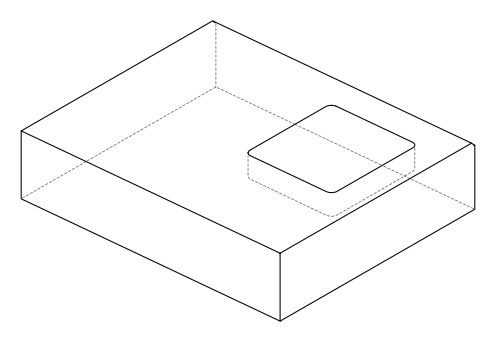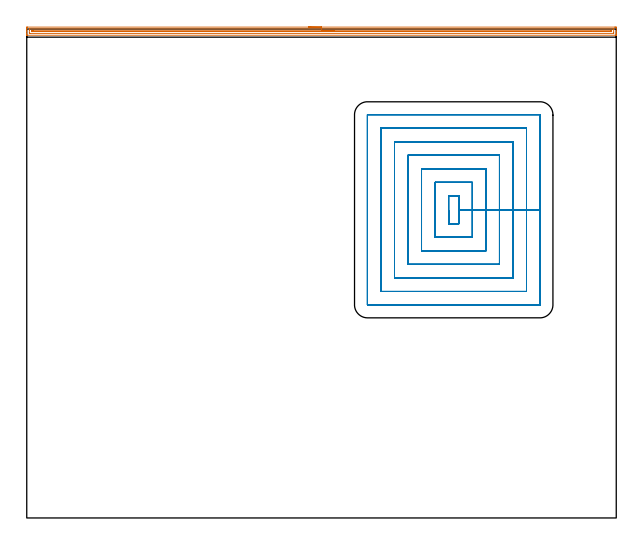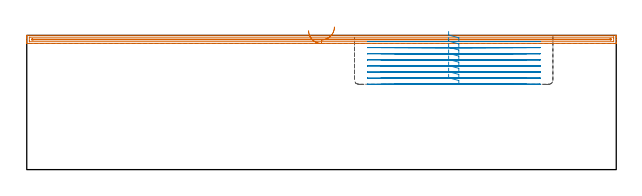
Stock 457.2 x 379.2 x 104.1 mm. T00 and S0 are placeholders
(PLAN: 2 operations, 1 tool changes, 48 min)
(1 AREA_MILL | FG_CHAMFER_SURFACE | UGT0205_001 | 11.14 min | 9073 mm3)
(2 MILL_RECTANGULAR_POCKET | POCKET_RECTANGULAR_STRAIGHT | UGT0201_095 | Follow Part, ap 5, ae 75% | 36.87 min | 972719 mm3)
(TOOL UGT0205_001 | Chamfer Mill 20 x 3 x 45 deg. | D20 FL50 Z2)
(TOOL UGT0201_095 | End mill 20 mm | D20 R3 FL38 Z4)
(OP 1 AREA_MILL)
G17 G21 G94 G90
T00 M6
G54
G17 G0 G90 X218.6 Y380.7 S1061 M3
G43 Z114.1 H0
Z107.8
G94 G1 X218.638 Z106.928 F250.
X218.752 Z106.064
X218.941 Z105.212
X219.203 Z104.38
X219.537 Z103.574
X219.94 Z102.8
X220.408 Z102.064
X220.94 Z101.372
X221.529 Z100.729
X222.172 Z100.14
X222.864 Z99.609
X223.6 Z99.14
X224.374 Z98.737
X225.18 Z98.403
X226.012 Z98.141
X226.864 Z97.952
X227.728 Z97.838
X228.6 Z97.8
X456.072
X456.573 Y380.699 Z97.801
X457.069 Y380.695 Z97.803
X457.191 Y380.691 Z97.806
X457.2 Y380.204 Z98.293
Y377.55 Z100.945
Y376.137 Z102.359
Y375.781 Z102.714
Y375.067 Z103.432
Y374.8 Z103.7
X457.192 Y374.421 Z104.07
X457.19 Y374.403 Z104.088
X457.02 Y374.4 Z104.1
X0.18
X0.01 Y374.403 Z104.088
X0.008 Y374.421 Z104.07
X0. Y374.8 Z103.699
Y375.067 Z103.432
Y375.781 Z102.714
Y377.022 Z101.475
Y378.435 Z100.061
Y379.055 Z99.441
Y379.94 Z98.557
X0.003 Y380.204 Z98.293
X0.009 Y380.691 Z97.806
X0.131 Y380.695 Z97.803
X0.627 Y380.7 Z97.8
X228.6
Y379.286 Z99.214
X454.819 Y379.285 Z99.215
X455.188 Y379.279 Z99.221
X455.192 Y379.16 Z99.34
X455.198 Y378.91 Z99.59
X455.2 Y376.665 Z101.835
X455.199 Y376.255 Z102.245
X455.192 Y375.844 Z102.656
X455.19 Y375.821 Z102.679
X455.185 Y375.819 Z102.681
X455.161 Y375.817 Z102.683
X455.107 Y375.815 Z102.685
X455. Y375.814 Z102.686
X2.381 Y375.815 Z102.685
X2.012 Y375.821 Z102.679
X2.008 Y375.94 Z102.56
X2.002 Y376.19 Z102.31
X2. Y378.435 Z100.065
X2.001 Y378.845 Z99.655
X2.008 Y379.256 Z99.244
X2.01 Y379.279 Z99.221
X2.015 Y379.281 Z99.219
X2.039 Y379.284 Z99.216
X2.093 Y379.285 Z99.215
X2.2 Y379.286 Z99.214
X228.6
Y377.872 Z100.628
X452.672 Y377.871 Z100.629
X452.997 Y377.87 Z100.63
X453.105 Y377.868 Z100.632
X453.182 Y377.865 Z100.635
X453.19 Y377.751 Z100.749
X453.196 Y377.55 Z100.95
X453.199 Y377.35 Z101.15
X453.195 Y377.282 Z101.218
X453.19 Y377.235 Z101.265
X453.158 Y377.233 Z101.267
X452.997 Y377.231 Z101.269
X452.427 Y377.229 Z101.271
X452.103 Y377.228 Z101.272
X4.528 Y377.229 Z101.271
X4.203 Y377.23 Z101.27
X4.095 Y377.232 Z101.268
X4.018 Y377.235 Z101.265
X4.01 Y377.349 Z101.151
X4.004 Y377.55 Z100.95
X4.001 Y377.75 Z100.75
X4.005 Y377.818 Z100.682
X4.01 Y377.865 Z100.635
X4.042 Y377.867 Z100.633
X4.203 Y377.869 Z100.631
X4.773 Y377.871 Z100.629
X5.097 Y377.872 Z100.628
X228.6
X229.472 Z100.667
X230.336 Z100.78
X231.188 Z100.969
X232.02 Z101.232
X232.826 Z101.565
X233.6 Z101.968
X234.336 Z102.437
X235.028 Z102.968
X235.671 Z103.557
X236.26 Z104.201
X236.792 Z104.893
X237.26 Z105.628
X237.663 Z106.402
X237.997 Z107.208
X238.259 Z108.04
X238.448 Z108.892
X238.562 Z109.757
X238.6 Z110.628
G0 Z114.1
M5
M2
(OP 2 MILL_RECTANGULAR_POCKET)
G17 G21 G94 G90
T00 M6
G54
G17 G0 G90 X327.2 Y238.377 S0 M3
G43 Z114.1 H0
Z107.1
G94 G1 Y228.2 Z104.373 F250.
X335.1 Z102.256
Y239. Z99.362
Y249.8 F500.
X327.2
Y228.2
X335.1
Y239.
X345.6
Y260.3
X316.7
Y217.7
X345.6
Y239.
X356.1
Y270.8
X306.2
Y207.2
X356.1
Y239.
X366.6
Y281.3
X295.7
Y196.7
X366.6
Y239.
X377.1
Y291.8
X285.2
Y186.2
X377.1
Y239.
X387.6
Y302.3
X274.7
Y175.7
X387.6
Y239.
X398.1
Y312.7
X398.095 Y312.755
X398.055 Y312.795
X398. Y312.8
X264.3
X264.245 Y312.795
X264.205 Y312.755
X264.2 Y312.7
Y165.3
X264.205 Y165.245
X264.245 Y165.205
X264.3 Y165.2
X398.
X398.055 Y165.205
X398.095 Y165.245
X398.1 Y165.3
Y239.
Y240.
G0 X327.2 Y238.377 Z102.362
G1 Y228.2 Z99.636 F250.
X335.1 Z97.519
Y239. Z94.625
Y249.8 F500.
X327.2
Y228.2
X335.1
Y239.
X345.6
Y260.3
X316.7
Y217.7
X345.6
Y239.
X356.1
Y270.8
X306.2
Y207.2
X356.1
Y239.
X366.6
Y281.3
X295.7
Y196.7
X366.6
Y239.
X377.1
Y291.8
X285.2
Y186.2
X377.1
Y239.
X387.6
Y302.3
X274.7
Y175.7
X387.6
Y239.
X398.1
Y312.7
X398.095 Y312.755
X398.055 Y312.795
X398. Y312.8
X264.3
X264.245 Y312.795
X264.205 Y312.755
X264.2 Y312.7
Y165.3
X264.205 Y165.245
X264.245 Y165.205
X264.3 Y165.2
X398.
X398.055 Y165.205
X398.095 Y165.245
X398.1 Y165.3
Y239.
Y240.
G0 X327.2 Y238.377 Z97.625
G1 Y228.2 Z94.898 F250.
X335.1 Z92.781
Y239. Z89.887
Y249.8 F500.
X327.2
Y228.2
X335.1
Y239.
X345.6
Y260.3
X316.7
Y217.7
X345.6
Y239.
X356.1
Y270.8
X306.2
Y207.2
X356.1
Y239.
X366.6
Y281.3
X295.7
Y196.7
X366.6
Y239.
X377.1
Y291.8
X285.2
Y186.2
X377.1
Y239.
X387.6
Y302.3
X274.7
Y175.7
X387.6
Y239.
X398.1
Y312.7
X398.095 Y312.755
X398.055 Y312.795
X398. Y312.8
X264.3
X264.245 Y312.795
X264.205 Y312.755
X264.2 Y312.7
Y165.3
X264.205 Y165.245
X264.245 Y165.205
X264.3 Y165.2
X398.
X398.055 Y165.205
X398.095 Y165.245
X398.1 Y165.3
Y239.
Y240.
G0 X327.2 Y238.377 Z92.887
G1 Y228.2 Z90.161 F250.
X335.1 Z88.044
Y239. Z85.15
Y249.8 F500.
X327.2
Y228.2
X335.1
Y239.
X345.6
Y260.3
X316.7
Y217.7
X345.6
Y239.
X356.1
Y270.8
X306.2
Y207.2
X356.1
Y239.
X366.6
Y281.3
X295.7
Y196.7
X366.6
Y239.
X377.1
Y291.8
X285.2
Y186.2
X377.1
Y239.
X387.6
Y302.3
X274.7
Y175.7
X387.6
Y239.
X398.1
Y312.7
X398.095 Y312.755
X398.055 Y312.795
X398. Y312.8
X264.3
X264.245 Y312.795
X264.205 Y312.755
X264.2 Y312.7
Y165.3
X264.205 Y165.245
X264.245 Y165.205
X264.3 Y165.2
X398.
X398.055 Y165.205
X398.095 Y165.245
X398.1 Y165.3
Y239.
Y240.
G0 X327.2 Y238.377 Z88.15
G1 Y228.2 Z85.423 F250.
X335.1 Z83.306
Y239. Z80.412
Y249.8 F500.
X327.2
Y228.2
X335.1
Y239.
X345.6
Y260.3
X316.7
Y217.7
X345.6
Y239.
X356.1
Y270.8
X306.2
Y207.2
X356.1
Y239.
X366.6
Y281.3
X295.7
Y196.7
X366.6
Y239.
X377.1
Y291.8
X285.2
Y186.2
X377.1
Y239.
X387.6
Y302.3
X274.7
Y175.7
X387.6
Y239.
X398.1
Y312.7
X398.095 Y312.755
X398.055 Y312.795
X398. Y312.8
X264.3
X264.245 Y312.795
X264.205 Y312.755
X264.2 Y312.7
Y165.3
X264.205 Y165.245
X264.245 Y165.205
X264.3 Y165.2
X398.
X398.055 Y165.205
X398.095 Y165.245
X398.1 Y165.3
Y239.
Y240.
G0 X327.2 Y238.377 Z83.412
G1 Y228.2 Z80.686 F250.
X335.1 Z78.569
Y239. Z75.675
Y249.8 F500.
X327.2
Y228.2
X335.1
Y239.
X345.6
Y260.3
X316.7
Y217.7
X345.6
Y239.
X356.1
Y270.8
X306.2
Y207.2
X356.1
Y239.
X366.6
Y281.3
X295.7
Y196.7
X366.6
Y239.
X377.1
Y291.8
X285.2
Y186.2
X377.1
Y239.
X387.6
Y302.3
X274.7
Y175.7
X387.6
Y239.
X398.1
Y312.7
X398.095 Y312.755
X398.055 Y312.795
X398. Y312.8
X264.3
X264.245 Y312.795
X264.205 Y312.755
X264.2 Y312.7
Y165.3
X264.205 Y165.245
X264.245 Y165.205
X264.3 Y165.2
X398.
X398.055 Y165.205
X398.095 Y165.245
X398.1 Y165.3
Y239.
Y240.
G0 X327.2 Y238.377 Z78.675
G1 Y228.2 Z75.948 F250.
X335.1 Z73.831
Y239. Z70.937
Y249.8 F500.
X327.2
Y228.2
X335.1
Y239.
X345.6
Y260.3
X316.7
Y217.7
X345.6
Y239.
X356.1
Y270.8
X306.2
Y207.2
X356.1
Y239.
X366.6
Y281.3
X295.7
Y196.7
X366.6
Y239.
X377.1
Y291.8
X285.2
Y186.2
X377.1
Y239.
X387.6
Y302.3
X274.7
Y175.7
X387.6
Y239.
X398.1
Y312.7
X398.095 Y312.755
X398.055 Y312.795
X398. Y312.8
X264.3
X264.245 Y312.795
X264.205 Y312.755
X264.2 Y312.7
Y165.3
X264.205 Y165.245
X264.245 Y165.205
X264.3 Y165.2
X398.
X398.055 Y165.205
X398.095 Y165.245
X398.1 Y165.3
Y239.
Y240.
G0 X327.2 Y238.377 Z73.937
G1 Y228.2 Z71.211 F250.
X335.1 Z69.094
Y239. Z66.2
Y249.8 F500.
X327.2
Y228.2
X335.1
Y239.
X345.6
Y260.3
X316.7
Y217.7
X345.6
Y239.
X356.1
Y270.8
X306.2
Y207.2
X356.1
Y239.
X366.6
Y281.3
X295.7
Y196.7
X366.6
Y239.
X377.1
Y291.8
X285.2
Y186.2
X377.1
Y239.
X387.6
Y302.3
X274.7
Y175.7
X387.6
Y239.
X398.1
Y312.7
X398.095 Y312.755
X398.055 Y312.795
X398. Y312.8
X264.3
X264.245 Y312.795
X264.205 Y312.755
X264.2 Y312.7
Y165.3
X264.205 Y165.245
X264.245 Y165.205
X264.3 Y165.2
X398.
X398.055 Y165.205
X398.095 Y165.245
X398.1 Y165.3
Y239.
Y240.
G0 Z114.1
M5
M2
